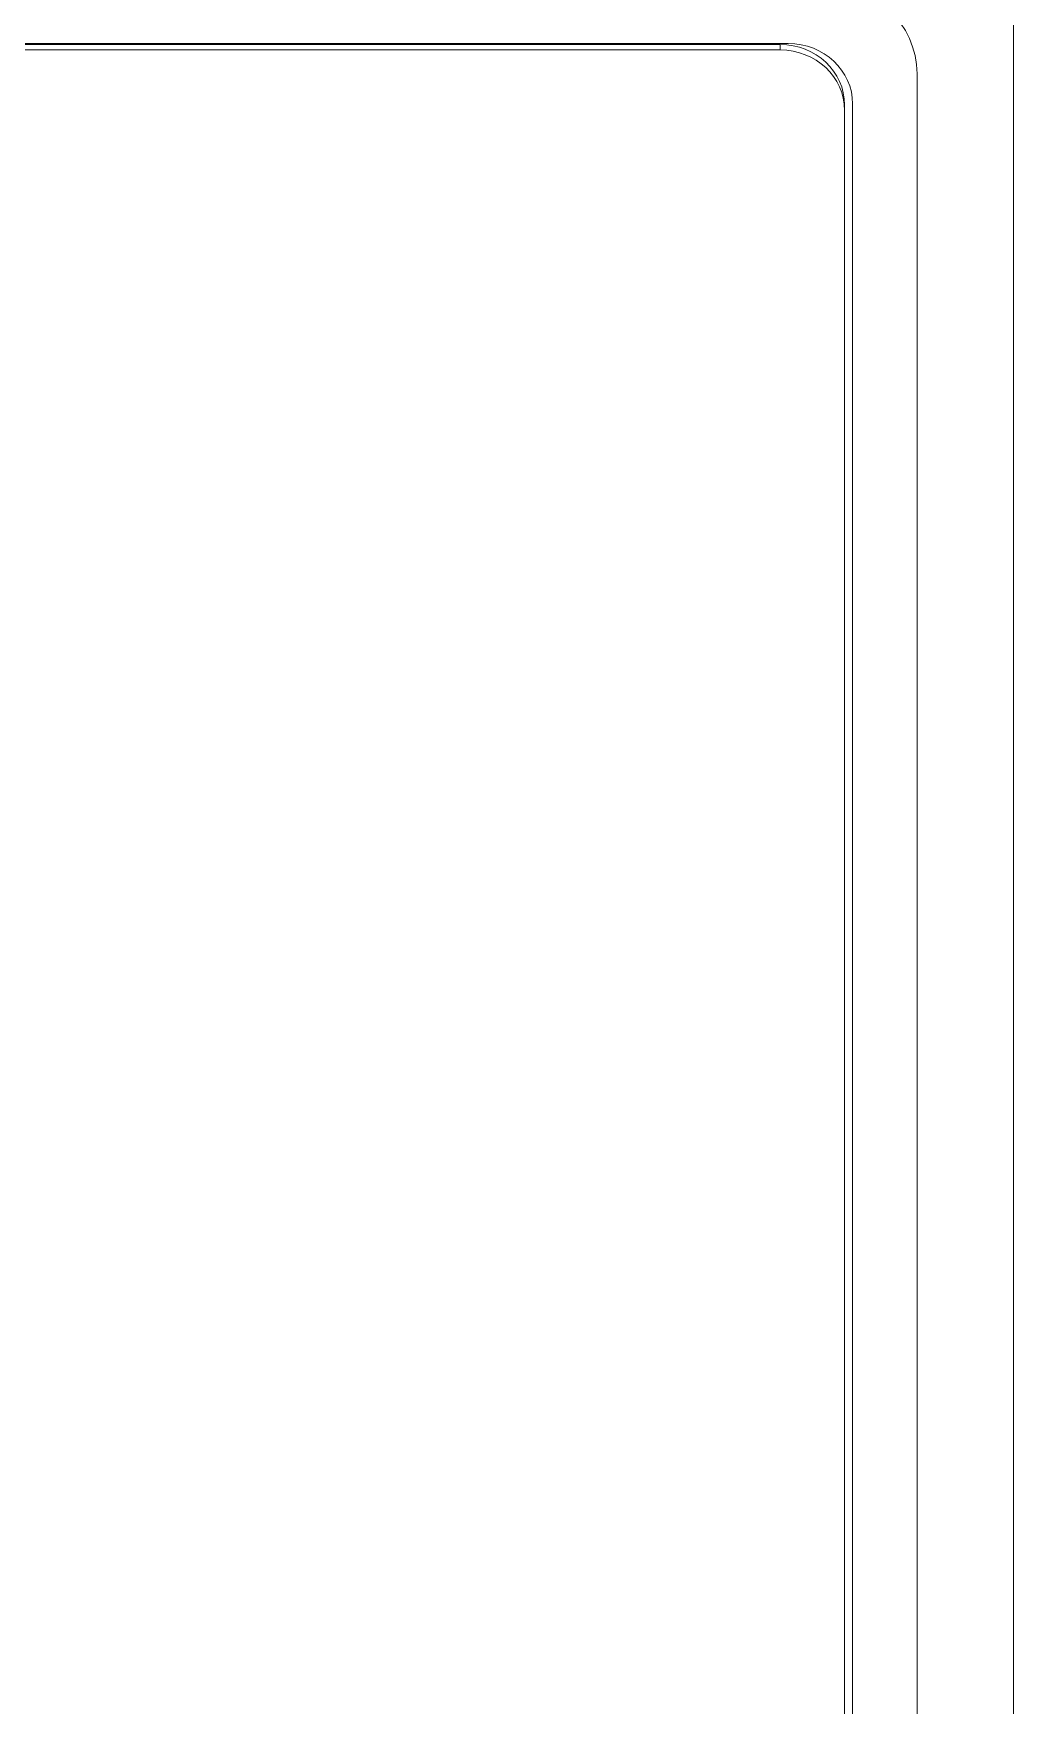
# Model space of a CAD drawing. Extents: x -681219 to -550379, y -242630 to -158199.
# Drawn here: x -671717.3 to -671686.9, y -214336.8 to -214284.8 of the extents above; entities that cross this region are included whole.
import ezdxf

# ---------------------------------------------------------------- set-up
doc = ezdxf.new("R2010")
doc.units = 0
doc.header["$LTSCALE"] = 1000
doc.linetypes.add('DASHED2', pattern=[9.525, 6.35, -3.175])
doc.layers.get('0').update_dxf_attribs({"linetype": 'CONTINUOUS'})
doc.layers.add('future', color=4, linetype='DASHED2', lineweight=0)

# ---------------------------------------------------------------- blocks, each defined once
blk = doc.blocks.new('A$Caddf9ae6')
at = {"color": 0}
for p, q in [((-365.564, -3219.967), (-491.483, -3219.967)), ((-365.564, -3219.967), (-491.483, -3219.967)), ((-490.032, -3222.967), (-369.751, -3222.967)), ((-490.032, -3222.967), (-369.751, -3222.967)), ((-370.691, -3224.967), (-489.092, -3224.967)), ((-489.092, -3224.967), (-370.691, -3224.967)), ((-370.892, -3225.217), (-488.823, -3225.217)), ((-370.892, -3225.217), (-488.823, -3225.217)), ((-370.721, -3225.217), (-370.892, -3225.217)), ((-370.721, -3225.217), (-370.892, -3225.217)), ((-368.812, -3392.967), (-368.812, -3226.967)), ((-368.812, -3226.967), (-368.812, -3392.967)), ((-369.012, -3392.717), (-369.012, -3227.217)), ((-369.012, -3227.217), (-368.841, -3227.217)), ((-368.841, -3392.717), (-368.841, -3227.217))]:
    blk.add_line(p, q, dxfattribs=at)
for centre, major_axis in [((-369.751, -3225.967), (0, 3)), ((-369.751, -3225.967), (0, 3)), ((-370.691, -3226.967), (0, 2)), ((-370.691, -3226.967), (0, 2)), ((-370.892, -3227.217), (0, 2)), ((-370.892, -3227.217), (0, 2)), ((-370.721, -3227.217), (0, 2)), ((-370.721, -3227.217), (0, 2))]:
    blk.add_ellipse(centre, major_axis=major_axis, ratio=0.939693, start_param=4.712389, end_param=6.283185, dxfattribs=at)

msp = doc.modelspace()

# ---------------------------------------------------------------- block references
at = {"layer": 'future', "xscale": -1, "rotation": 270}
msp.add_blockref('A$Caddf9ae6', (-668466.9156, -213916.3249), dxfattribs=at)

doc.saveas('drawing.dxf')
